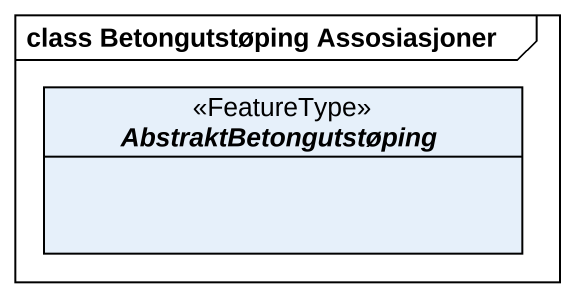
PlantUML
@startuml
mainframe class Betongutstøping Assosiasjoner
hide circle
hide empty members
abstract class AbstraktBetongutstøping <<FeatureType>>
@enduml
